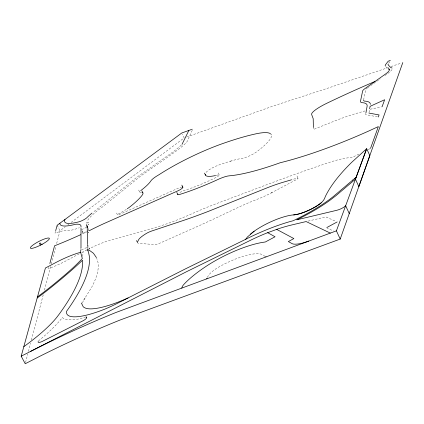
<?xml version="1.0" encoding="UTF-8"?>
<svg xmlns="http://www.w3.org/2000/svg" width="424" height="424" viewBox="0 0 424 424"><rect width="100%" height="100%" fill="white"/><g stroke="black" fill="none" stroke-linecap="round" stroke-linejoin="round"><path stroke-width="0.32" stroke-dasharray="2.12 1.59" d="M358.852 154.166L351.851 157.606L348.994 157.749A46.492 11.178 -24.7 0 0 329.793 162.265A880.41 348.507 -30.5 0 0 267.745 184.355L216.924 203.456A119.494 29.208 -26.3 0 0 191.463 213.934A79.103 16.7 -25.9 0 1 155.476 227.471L111.459 239.873A37.047 8.051 -27.1 0 0 89.655 248.506L89.623 249.079L88.584 247.033M82.738 256.446L83.078 251.861M80.852 249.46L80.989 247.775M88.097 245.438L87.89 247.918L87.365 246.89L87.259 248.167M369.034 112.45L369.558 109.371L381.446 106.89M365.827 113.447L365.621 114.607L377.667 116.892M363.612 99.9L365.737 89.49A10.176 1.972 -24 0 1 366.066 89.088M25.535 362.531L27.761 354.014M28.429 351.459L30.597 343.154M31.434 339.963L43.29 294.611M44.456 290.143L50.636 266.511M51.304 263.956L55.809 246.71M56.646 243.514L59.985 230.741L65.27 226.787M48.845 267.295L48.511 268.562A29.839 6.159 -27.2 0 0 51.606 267.438L51.627 267.433A29.956 6.185 -27.2 0 0 56.265 265.53L57.155 265.143A31.085 6.413 -27.2 0 0 67.305 260.177A291.569 76.362 -27.5 0 1 72.35 257.485L72.377 257.469A290.996 76.182 -27.5 0 1 80.216 253.345M55.518 231.271L55.019 233.078L60.929 231.303A30.698 5.904 -27.2 0 1 66.817 230.608A27.677 5.289 -26.7 0 0 79.421 227.725M192.242 130.306L186.83 142.045A71.418 12.111 -26.2 0 1 173.586 152.926L140.492 176.156L102.46 206.944A57.844 11.321 -26.3 0 0 88.669 218.943L87.816 220.141A57.844 11.321 -26.3 0 0 87.18 221.254M192.512 129.723L192.846 128.991M82.558 303.054A58.92 14.591 -27 0 1 83.634 300.229L85.791 296.959M83.634 300.229L91.69 287.234A377.466 77.465 -30.3 0 0 98.273 266.717L98.071 262.71L96.704 258.158M388.792 63.028L389.836 61.65M67.909 224.815L68.969 224.026M71.084 222.441L184.164 137.895L182.32 134.074M387.79 73.485L388.872 72.684A22.954 4.288 -24.1 0 0 392.285 68.82M367.635 87.779L380.254 78.827M384.897 75.53L386.826 74.163M272.176 192.443L270.035 193.567A30.226 6.964 -25.3 0 1 258.953 198.602L252.556 201.146A62.264 15.333 -25.6 0 0 238.733 207.177L213.601 219.07A219.892 43.789 -25.7 0 1 194.764 227.656L160.516 242.878A8.342 1.929 -26.5 0 1 155.157 244.563L139.157 243.445A16.022 3.604 -26.5 0 1 137.551 242.141M271.053 193.037L296.551 179.516A2.443 0.572 -24.9 0 0 298.051 178.313A2.443 0.572 -24.9 0 0 296.821 178.244L291.219 179.882M86.978 249.853L82.468 252.174A290.996 76.182 -27.5 0 0 80.777 253.054M87.545 249.566L89.655 248.506M368.18 149.582L369.935 148.723M81.493 229.713L87.402 226.946M88.992 230.343L82.966 233.152L81.562 229.469M82.383 233.921L87.471 231.546M81.424 249.922L87.969 246.964M186.65 137.005L273.602 105.873L328.112 88.097L387.865 67.66M390.976 66.6L400.934 63.192M230.269 161.247L232.061 160.701A48.484 10.033 -25.7 0 1 242.024 158.38A10.468 2.115 -25.3 0 0 256.732 151.766A74.963 14.628 -25.7 0 0 269.346 140.28A58.925 11.549 -25.5 0 0 270.782 134M231.313 160.929L230.158 161.279A111.433 23.924 -26.1 0 0 223.072 163.547L220.65 164.369A16.478 3.328 -25.6 0 0 213.155 167.453A11.257 2.268 -25.6 0 0 205.773 172.801M365.085 110.913L356.261 113.462A64.363 13.897 -24.5 0 0 335.034 120.851L313.421 129.484L313.394 128.218M308.052 221.111L325.855 216.913L335.988 221.418M88.097 222.213L88.78 222.16M326.469 227.73L333.412 230.985M265.138 256.43L262.742 254.893A36.968 10.208 -26 0 0 220.125 266.283A19.605 5.348 -26.1 0 0 208.894 274.927A49.105 13.531 -25.7 0 0 207.267 277.619M385.771 66.621L387.176 68.206A63.33 11.581 -23.5 0 0 387.918 68.805M57.171 225.255L59.985 230.741M82.118 231.16L83.104 233.089M88.012 228.414L88.743 229.861M137.074 241.669L137.609 242.745M116.558 213.012L117.517 214.936A2.48 0.493 -26.6 0 0 120.119 214.136L178.228 188.219A5.501 1.118 -26 0 1 181.642 187.053M138.648 190.026L139.565 191.876M218.275 172.944L219.229 174.937M296.986 175.939L298.035 178.197M270.857 133.83L271.302 134.784M38.531 341.007A5.825 1.473 -28.3 0 1 39.527 340.048A121.529 28.228 -28.9 0 0 62.397 317.496A62.068 15.328 -27.2 0 0 84.726 317.64A4.378 1.118 -27.8 0 1 85.372 317.486M181.255 145.109A66.716 11.31 -26.2 0 1 170.294 153.817L136.931 177.2L96.598 209.557A63.335 12.397 -26.3 0 0 92.877 212.403M86.576 223.183A57.844 11.321 -26.3 0 1 86.766 222.266M366.209 88.939A10.176 1.972 -24 0 1 367.37 87.969M126.4 209.339A20.045 3.927 -26.5 0 1 119.298 213.447A2.48 0.493 -26.6 0 0 117.522 214.936M141.605 192.21A23.935 4.622 -26.5 0 0 140.482 192.152A9.127 1.749 -26.2 0 1 139.549 191.516A56.646 10.478 -26.6 0 0 140.938 190.471M216.134 175.398A35.393 7.16 -25.4 0 0 217.846 174.974A4.007 0.827 -25.6 0 1 219.166 175.319A4.007 0.827 -25.6 0 1 216.251 177.327A52.38 10.441 -25.7 0 1 184.207 190.519A4.744 0.975 -26 0 0 179.045 193.053M88.764 232.225L88.065 232.182L88.764 232.225M88.081 222.923L87.413 222.886L88.081 222.923M88.849 224.381L88.16 224.338L88.849 224.381"/><path stroke-width="0.64" d="M37.492 296.874A181.907 36.019 -28.5 0 0 52.136 285.58L53.09 284.811A335.665 60.547 -29 0 0 66.319 273.734A175.748 34.784 -28.4 0 0 81.201 259.732L82.32 258.545L80.618 252.301L80.804 250.022M80.989 247.775L81 228.207M87.418 246.27L87.572 244.42M59.895 223.236L59.864 223.612A55.295 10.298 -26.5 0 0 72.97 224.9L75.7 224.227L77.979 224.179A41.594 8.008 -27.2 0 1 81 226.236L81 227.126M369.659 108.767L370.067 106.345L384.653 99.741L382.072 106.758M365.933 112.869L367.105 106.276A51.792 10.611 -24.6 0 0 362.43 102.698L361.826 102.672A22.944 4.585 -24 0 1 360.501 101.193L362.69 90.763A13.483 2.608 -24 0 1 365.287 88.351L385.421 74.089A19.758 3.689 -24.1 0 0 389.163 69.398L388.972 69.26A63.33 11.581 -23.5 0 1 388.585 69.123M49.857 263.495L54.569 245.756A19.292 3.768 -27.1 0 0 57.86 244.51L62.408 242.655A121.518 22.218 -26.6 0 0 80.693 234.689M402.8 62.556L340.207 239.067L119.838 320.12A427.44 148.548 -30.8 0 0 41.091 355.651L25.217 363.734L21.2 356.186L45.432 267.979A88.303 17.241 -27.3 0 0 54.129 263.426A36.596 7.839 -27.4 0 1 80.618 252.301M55.682 230.672L57.171 225.255L181.795 132.982L191.712 129.405M370.518 148.437L378.351 126.591L369.654 130.592A138.367 27.793 -24.2 0 1 280.137 162.763A106.578 21.534 -24.7 0 1 229.183 175.833A14.31 3.026 -25.6 0 0 218.148 179.4A78.154 15.428 -25.6 0 1 179.818 194.404A4.744 0.975 -26 0 1 177.91 194.059M250.467 234.096A30.576 7.987 -25.3 0 1 293.668 214.883A19.255 4.918 -24.8 0 0 318.912 204.559C321.816 202.63 324.349 200.091 325.277 196.657A356.112 92.92 -20.6 0 1 351.676 162.344L366.691 148.67L355.455 179.156L358.842 186.602L359.552 184.684L369.834 155.656L366.691 148.67L336.407 230.847L340.207 239.067M378.303 117.008L379.067 114.936L368.933 113.065M137.71 241.643L138.457 240A15.153 3.392 -26.5 0 1 145.485 233.99L147.409 232.866A8.093 1.802 -26.5 0 1 151.84 230.969L183.438 220.443A171.423 34.598 -25.3 0 0 208.036 211.497L266.092 188.251A61.236 14.787 -25.4 0 1 283.751 182.071L291.219 179.882M188.871 130.428L182.018 144.361M352.784 180.046L333.667 196.227A68.349 16.986 -25.1 0 1 293.154 220.734L289.157 221.826A78.785 21.651 -25.6 0 0 245.676 239.3L245.676 239.3M355.455 179.156L335.75 195.846L329.718 200.462A71.126 17.676 -25.1 0 1 298.024 219.219L296.795 219.818L336.794 210.283A7.054 1.881 -24.5 0 0 345.221 206.181L345.671 205.762L349.27 213.606M352.741 180.078L354.475 178.652M354.432 178.69L356.176 177.269M254.167 231.239L247.537 236.873L245.629 239.337L185.193 269.002L118.789 302.651A56.752 13.992 -27.3 0 1 105.507 308.847A56.445 13.939 -27.2 0 1 66.589 313.219L66.573 311.29A595.28 110.802 -31.4 0 0 89.257 255.81L88.51 252.254L87.206 248.809M23.818 346.657L24.693 346.032A109.042 25.217 -28.8 0 0 56.646 317.523L59.18 314.179A584.463 108.634 -31.4 0 0 82.611 263.028L82.484 260.225A227.047 43.635 -28.6 0 1 68.121 273.231A337.88 60.977 -29 0 1 54.823 284.377L52.051 286.619A152.492 30.841 -28.3 0 1 37.185 297.998M327.031 227.428L337.181 221.943M30.666 351.342L186.555 271.689L251.464 239.809A66.536 18.274 -25.6 0 1 266.526 233.131L277.651 229.024A66.61 18.296 -25.6 0 1 291.558 225.006L306.144 221.561L330.322 233.099M21.2 356.186L37.1 348.099A428.272 145.427 -30.7 0 1 115.938 312.483L336.407 230.847M87.561 243.768L87.196 226.893L86.825 225.473M390.35 60.452L388.209 61.194L386.015 64.061A23.553 4.293 -23.8 0 0 385.262 65.969M87.736 250.218L88.817 249.895L93.45 253.261L96.433 257.617M276.649 229.373L293.869 238.574L288.341 241.558L292.47 243.827A23.315 6.429 -24.9 0 0 308.72 241.102M267.692 232.675L275.049 236.767L265.302 242.003A52.412 14.347 -26 0 0 205.783 266.548A72.981 20.257 -25.9 0 0 184.101 284.154A21.396 5.798 -26.4 0 0 181.822 288.092M265.705 256.759L265.991 256.923M392.073 68.068L391.076 67.607A60.166 11.003 -23.5 0 1 390.059 66.886L388.273 64.92A20.431 3.726 -23.8 0 1 388.177 63.982M41.483 244.648L40.344 242.941L39.4 243.434L40.529 245.141M81.339 302.99L82.585 305.397A58.92 14.591 -27 0 0 83.729 307.204L84.917 307.84A53.943 13.361 -27 0 0 128.101 297.934M86.019 316.606L86.533 317.603M136.533 240.594L137.074 241.669M141.955 190.996L142.877 192.862M176.771 192.432L177.741 194.415M181.848 185.129L182.797 187.085M204.495 173.119L205.433 175.07M388.49 67.787L389.322 69.69M86.798 225.489L87.402 226.946M87.19 226.178L87.598 227.296M86.544 224.195L86.57 224.497M313.384 127.582L313.204 118.72L311.645 114.496A20.665 4.012 -24.5 0 1 326.703 103.329A260.877 60.298 -23.9 0 1 375.055 81.435M363.591 100.212A19.568 3.911 -24 0 0 364.539 101.108L365.255 101.166A55.194 11.305 -24.6 0 1 370.353 104.309M206.758 278.854A49.105 13.531 -25.7 0 1 206.986 278.245M38.234 341.426A5.825 1.473 -28.3 0 0 41.838 341.649L82.961 320.809A4.378 1.118 -27.8 0 0 86.3 317.465M321.201 202.794A19.255 4.918 -24.8 0 1 293.625 214.92M64.989 219.468A50.043 9.317 -26.5 0 0 79.129 221.757A5.56 1.055 -26.8 0 0 86.57 217.978A63.335 12.397 -26.3 0 1 92.019 213.092M127.285 208.756A20.045 3.927 -26.5 0 0 130.359 206.525A80.104 15.169 -26.9 0 0 142.22 195.119A23.935 4.622 -26.5 0 0 142.406 192.443M89.162 230.757A65.778 13.796 -26.9 0 1 107.097 222.197L177.64 190.959A5.501 1.118 -26 0 0 182.092 188.346A5.501 1.118 -26 0 0 182.368 186.979M140.938 190.471A56.646 10.478 -26.6 0 0 150.939 180.825A16.123 3.042 -26 0 1 159.101 174.651A67.713 13.197 -25.7 0 1 221.736 143.911A122.6 24.751 -26 0 1 255.46 133.936A58.925 11.549 -25.5 0 1 270.39 133.677M215.588 175.525A35.393 7.16 -25.4 0 1 205.29 174.428M42.246 244.24L39.755 245.533A10.664 2.03 -27.2 0 1 31.275 246.445A10.664 2.03 -27.2 0 1 47.228 238.15A10.664 2.03 -27.2 0 1 42.246 244.24"/></g></svg>
